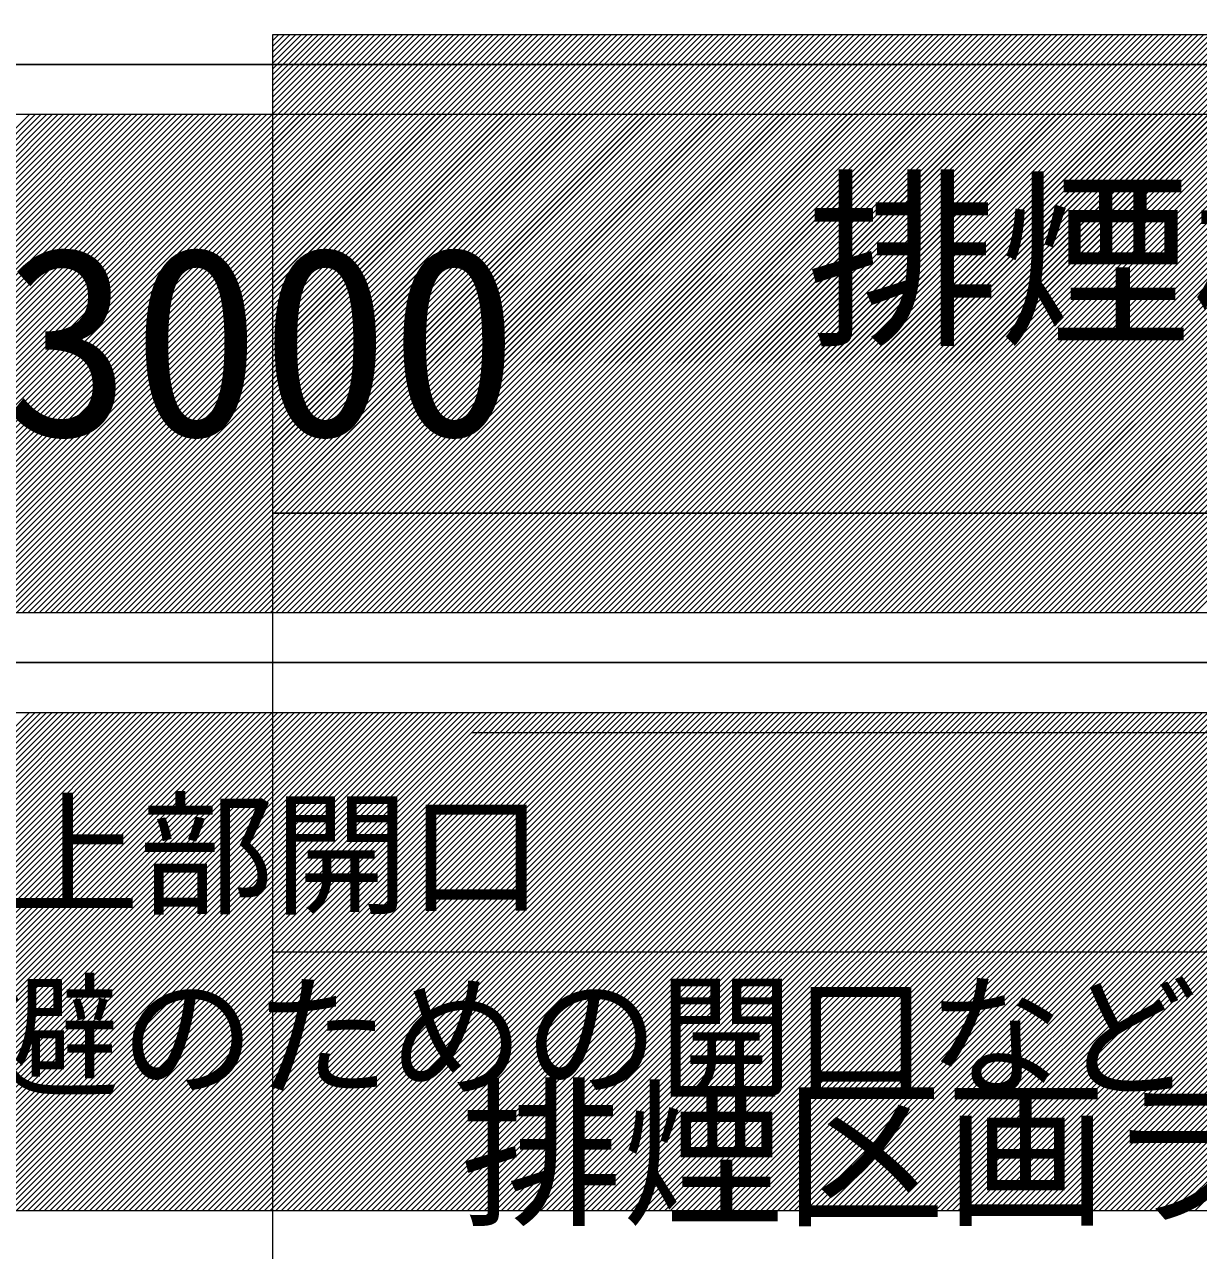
# Model space of a CAD drawing. Units: millimetres at full size, sheet at 1:100. Extents: x 3352 to 127672, y -40372 to 101181.
# Drawn here: x 23019 to 25964, y -27718 to -24644 of the extents above; entities that cross this region are included whole.
import ezdxf
from ezdxf.enums import TextEntityAlignment as Align

# ---------------------------------------------------------------- set-up
doc = ezdxf.new("R2010")
doc.units = ezdxf.units.MM
doc.header["$LTSCALE"] = 100
doc.layers.add('0-0', color=134, linetype='Continuous', lineweight=18)
doc.styles.add('ＭＳ ゴシック', font='')
doc.styles.add('ＭＳ Ｐゴシック', font='')
doc.styles.get('ＭＳ ゴシック').set_extended_font_data('MS Gothic')
doc.styles.get('ＭＳ Ｐゴシック').set_extended_font_data('MS PGothic')

msp = doc.modelspace()

# ---------------------------------------------------------------- linework, layer by layer
at = {"layer": '0-0', "color": 8}
for p, q in [((23642.2, -24669.7), (23643.2, -24668.6)), ((23642.2, -24683.8), (23657.4, -24668.6)), ((23642.2, -24697.9), (23671.5, -24668.6)), ((23642.2, -24712.1), (23685.6, -24668.6)), ((23642.2, -24726.2), (23699.8, -24668.6)), ((23642.2, -24740.4), (23713.9, -24668.6)), ((23642.2, -24754.5), (23728.1, -24668.6)), ((23642.2, -24768.7), (23742.2, -24668.6)), ((23642.2, -24782.8), (23756.4, -24668.6)), ((23642.2, -24796.9), (23770.5, -24668.6)), ((23642.2, -24811.1), (23784.6, -24668.6)), ((23642.2, -24825.2), (23798.8, -24668.6)), ((23642.2, -24839.4), (23812.9, -24668.6)), ((23642.2, -24853.5), (23827.1, -24668.6)), ((23642.2, -24867.6), (23841.2, -24668.6)), ((23642.2, -24881.8), (23855.3, -24668.6)), ((23642.2, -24895.9), (23869.5, -24668.6)), ((23642.2, -24910.1), (23883.6, -24668.6)), ((23642.2, -24924.2), (23897.8, -24668.6)), ((23642.2, -24938.4), (23911.9, -24668.6)), ((23642.2, -24952.5), (23926.1, -24668.6)), ((23642.2, -24966.6), (23940.2, -24668.6)), ((23642.2, -24980.8), (23954.3, -24668.6)), ((23642.2, -24994.9), (23968.5, -24668.6)), ((23642.2, -25009.1), (23982.6, -24668.6)), ((23642.2, -25023.2), (23996.8, -24668.6)), ((23642.2, -25037.4), (24010.9, -24668.6)), ((23642.2, -25051.5), (24025.1, -24668.6)), ((23642.2, -25065.6), (24039.2, -24668.6)), ((23642.2, -25079.8), (24053.3, -24668.6)), ((23642.2, -25093.9), (24067.5, -24668.6)), ((23642.2, -25108.1), (24081.6, -24668.6)), ((23642.2, -25122.2), (24095.8, -24668.6)), ((23642.2, -25136.3), (24109.9, -24668.6)), ((23642.2, -25150.5), (24124, -24668.6)), ((23642.2, -25164.6), (24138.2, -24668.6)), ((23642.2, -25178.8), (24152.3, -24668.6)), ((23642.2, -25192.9), (24166.5, -24668.6)), ((23642.2, -25207.1), (24180.6, -24668.6)), ((23642.2, -25221.2), (24194.8, -24668.6)), ((23642.2, -25235.3), (24208.9, -24668.6)), ((23642.2, -25249.5), (24223, -24668.6)), ((23642.2, -25263.6), (24237.2, -24668.6)), ((23642.2, -25277.8), (24251.3, -24668.6)), ((23642.2, -25291.9), (24265.5, -24668.6)), ((23642.2, -25306.1), (24279.6, -24668.6)), ((23642.2, -25320.2), (24293.8, -24668.6)), ((23642.2, -25334.3), (24307.9, -24668.6)), ((23642.2, -25348.5), (24322, -24668.6)), ((23642.2, -25362.6), (24336.2, -24668.6)), ((23642.2, -25376.8), (24350.3, -24668.6)), ((23642.2, -25390.9), (24364.5, -24668.6)), ((23642.2, -25405), (24378.6, -24668.6)), ((23642.2, -25419.2), (24392.8, -24668.6)), ((23642.2, -25433.3), (24406.9, -24668.6)), ((23642.2, -25447.5), (24421, -24668.6)), ((23642.2, -25461.6), (24435.2, -24668.6)), ((23642.2, -25475.8), (24449.3, -24668.6)), ((23642.2, -25489.9), (24463.5, -24668.6)), ((23642.2, -25504), (24477.6, -24668.6)), ((23642.2, -25518.2), (24491.7, -24668.6)), ((23642.2, -25532.3), (24505.9, -24668.6)), ((23642.2, -25546.5), (24520, -24668.6)), ((23642.2, -25560.6), (24534.2, -24668.6)), ((23642.2, -25574.8), (24548.3, -24668.6)), ((23642.2, -25588.9), (24562.5, -24668.6)), ((23642.2, -25603), (24576.6, -24668.6)), ((23642.2, -25617.2), (24590.7, -24668.6)), ((23642.2, -25631.3), (24604.9, -24668.6)), ((23642.2, -25645.5), (24619, -24668.6)), ((23642.2, -25659.6), (24633.2, -24668.6)), ((23642.2, -25673.7), (24647.3, -24668.6)), ((23642.2, -25687.9), (24661.5, -24668.6)), ((23642.2, -25702), (24675.6, -24668.6)), ((23642.2, -25716.2), (24689.7, -24668.6)), ((23642.2, -25730.3), (24703.9, -24668.6)), ((23642.2, -25744.5), (24718, -24668.6)), ((23642.2, -25758.6), (24732.2, -24668.6)), ((23642.2, -25772.7), (24746.3, -24668.6)), ((23642.2, -25786.9), (24760.4, -24668.6)), ((23642.2, -25801), (24774.6, -24668.6)), ((23642.2, -25815.2), (24788.7, -24668.6)), ((23642.2, -25829.3), (24802.9, -24668.6)), ((23642.2, -25843.5), (24817, -24668.6)), ((23642.2, -25857.6), (24831.2, -24668.6)), ((23645.3, -25868.6), (24845.3, -24668.6)), ((23659.4, -25868.6), (24859.4, -24668.6)), ((23673.6, -25868.6), (24873.6, -24668.6)), ((23687.7, -25868.6), (24887.7, -24668.6)), ((23701.9, -25868.6), (24901.9, -24668.6)), ((23716, -25868.6), (24916, -24668.6)), ((23730.2, -25868.6), (24930.2, -24668.6)), ((23744.3, -25868.6), (24944.3, -24668.6)), ((23758.4, -25868.6), (24958.4, -24668.6)), ((23772.6, -25868.6), (24972.6, -24668.6)), ((23786.7, -25868.6), (24986.7, -24668.6)), ((23800.9, -25868.6), (25000.9, -24668.6)), ((23815, -25868.6), (25015, -24668.6)), ((23829.1, -25868.6), (25029.1, -24668.6)), ((23843.3, -25868.6), (25043.3, -24668.6)), ((23857.4, -25868.6), (25057.4, -24668.6)), ((23871.6, -25868.6), (25071.6, -24668.6)), ((23885.7, -25868.6), (25085.7, -24668.6)), ((23899.9, -25868.6), (25099.9, -24668.6)), ((23914, -25868.6), (25114, -24668.6)), ((23928.1, -25868.6), (25128.1, -24668.6)), ((23942.3, -25868.6), (25142.3, -24668.6)), ((23956.4, -25868.6), (25156.4, -24668.6)), ((23970.6, -25868.6), (25170.6, -24668.6)), ((23984.7, -25868.6), (25184.7, -24668.6)), ((23998.9, -25868.6), (25198.9, -24668.6)), ((24013, -25868.6), (25213, -24668.6)), ((24027.1, -25868.6), (25227.1, -24668.6)), ((24041.3, -25868.6), (25241.3, -24668.6)), ((24055.4, -25868.6), (25255.4, -24668.6)), ((24069.6, -25868.6), (25269.6, -24668.6)), ((24083.7, -25868.6), (25283.7, -24668.6)), ((24097.8, -25868.6), (25297.8, -24668.6)), ((24112, -25868.6), (25312, -24668.6)), ((24126.1, -25868.6), (25326.1, -24668.6)), ((24140.3, -25868.6), (25340.3, -24668.6)), ((24154.4, -25868.6), (25354.4, -24668.6)), ((24168.6, -25868.6), (25368.6, -24668.6)), ((24182.7, -25868.6), (25382.7, -24668.6)), ((24196.8, -25868.6), (25396.8, -24668.6)), ((24211, -25868.6), (25411, -24668.6)), ((24225.1, -25868.6), (25425.1, -24668.6)), ((24239.3, -25868.6), (25439.3, -24668.6)), ((24253.4, -25868.6), (25453.4, -24668.6)), ((24267.6, -25868.6), (25467.6, -24668.6)), ((24281.7, -25868.6), (25481.7, -24668.6)), ((24295.8, -25868.6), (25495.8, -24668.6)), ((24310, -25868.6), (25510, -24668.6)), ((24324.1, -25868.6), (25524.1, -24668.6)), ((24338.3, -25868.6), (25538.3, -24668.6)), ((24352.4, -25868.6), (25552.4, -24668.6)), ((24366.5, -25868.6), (25566.5, -24668.6)), ((24380.7, -25868.6), (25580.7, -24668.6)), ((24394.8, -25868.6), (25594.8, -24668.6)), ((24409, -25868.6), (25609, -24668.6)), ((24423.1, -25868.6), (25623.1, -24668.6)), ((24437.3, -25868.6), (25637.3, -24668.6)), ((24451.4, -25868.6), (25651.4, -24668.6)), ((24465.5, -25868.6), (25665.5, -24668.6)), ((24479.7, -25868.6), (25679.7, -24668.6)), ((24493.8, -25868.6), (25693.8, -24668.6)), ((24508, -25868.6), (25708, -24668.6)), ((24522.1, -25868.6), (25722.1, -24668.6)), ((24536.3, -25868.6), (25736.3, -24668.6)), ((24550.4, -25868.6), (25750.4, -24668.6)), ((24564.5, -25868.6), (25764.5, -24668.6)), ((24578.7, -25868.6), (25778.7, -24668.6)), ((24592.8, -25868.6), (25792.8, -24668.6)), ((24607, -25868.6), (25807, -24668.6)), ((24621.1, -25868.6), (25821.1, -24668.6)), ((24635.2, -25868.6), (25835.2, -24668.6)), ((24649.4, -25868.6), (25849.4, -24668.6)), ((24663.5, -25868.6), (25863.5, -24668.6)), ((24677.7, -25868.6), (25877.7, -24668.6)), ((24691.8, -25868.6), (25891.8, -24668.6)), ((24706, -25868.6), (25906, -24668.6)), ((24720.1, -25868.6), (25920.1, -24668.6)), ((24734.2, -25868.6), (25934.2, -24668.6)), ((24748.4, -25868.6), (25948.4, -24668.6)), ((24762.5, -25868.6), (25962.5, -24668.6)), ((24776.7, -25868.6), (25976.7, -24668.6)), ((24790.8, -25868.6), (25990.8, -24668.6)), ((24805, -25868.6), (26005, -24668.6)), ((24819.1, -25868.6), (26019.1, -24668.6)), ((24833.2, -25868.6), (26033.2, -24668.6)), ((24847.4, -25868.6), (26047.4, -24668.6)), ((24861.5, -25868.6), (26061.5, -24668.6)), ((24875.7, -25868.6), (26075.7, -24668.6)), ((24889.8, -25868.6), (26089.8, -24668.6)), ((24903.9, -25868.6), (26103.9, -24668.6)), ((24918.1, -25868.6), (26118.1, -24668.6)), ((24932.2, -25868.6), (26132.2, -24668.6)), ((24946.4, -25868.6), (26146.4, -24668.6)), ((24960.5, -25868.6), (26160.5, -24668.6)), ((24974.7, -25868.6), (26174.7, -24668.6)), ((24988.8, -25868.6), (26188.8, -24668.6)), ((25002.9, -25868.6), (26202.9, -24668.6)), ((25017.1, -25868.6), (26217.1, -24668.6)), ((25031.2, -25868.6), (26231.2, -24668.6)), ((25045.4, -25868.6), (26245.4, -24668.6)), ((25059.5, -25868.6), (26259.5, -24668.6)), ((25073.7, -25868.6), (26273.7, -24668.6)), ((25087.8, -25868.6), (26287.8, -24668.6)), ((25101.9, -25868.6), (26301.9, -24668.6)), ((25116.1, -25868.6), (26316.1, -24668.6)), ((25130.2, -25868.6), (26330.2, -24668.6)), ((25144.4, -25868.6), (26344.4, -24668.6)), ((25158.5, -25868.6), (26358.5, -24668.6)), ((25172.6, -25868.6), (26372.6, -24668.6)), ((25186.8, -25868.6), (26386.8, -24668.6)), ((25200.9, -25868.6), (26400.9, -24668.6)), ((25215.1, -25868.6), (26415.1, -24668.6)), ((25229.2, -25868.6), (26429.2, -24668.6)), ((25243.4, -25868.6), (26443.4, -24668.6)), ((25257.5, -25868.6), (26457.5, -24668.6)), ((25271.6, -25868.6), (26471.6, -24668.6)), ((25285.8, -25868.6), (26485.8, -24668.6)), ((25299.9, -25868.6), (26499.9, -24668.6)), ((25314.1, -25868.6), (26514.1, -24668.6)), ((25328.2, -25868.6), (26528.2, -24668.6)), ((25342.4, -25868.6), (26542.4, -24668.6)), ((25356.5, -25868.6), (26556.5, -24668.6)), ((25370.6, -25868.6), (26570.6, -24668.6)), ((25384.8, -25868.6), (26584.8, -24668.6)), ((25398.9, -25868.6), (26598.9, -24668.6)), ((25413.1, -25868.6), (26613.1, -24668.6)), ((25427.2, -25868.6), (26627.2, -24668.6)), ((25441.4, -25868.6), (26641.4, -24668.6)), ((25455.5, -25868.6), (26655.5, -24668.6)), ((25469.6, -25868.6), (26669.6, -24668.6)), ((25483.8, -25868.6), (26683.8, -24668.6)), ((25497.9, -25868.6), (26697.9, -24668.6)), ((25512.1, -25868.6), (26712.1, -24668.6)), ((25526.2, -25868.6), (26726.2, -24668.6)), ((25540.3, -25868.6), (26740.3, -24668.6)), ((25554.5, -25868.6), (26754.5, -24668.6)), ((25568.6, -25868.6), (26768.6, -24668.6)), ((25582.8, -25868.6), (26782.8, -24668.6)), ((25596.9, -25868.6), (26796.9, -24668.6)), ((25611.1, -25868.6), (26811.1, -24668.6)), ((25625.2, -25868.6), (26825.2, -24668.6)), ((25639.3, -25868.6), (26839.3, -24668.6)), ((25653.5, -25868.6), (26853.5, -24668.6)), ((25667.6, -25868.6), (26867.6, -24668.6)), ((25681.8, -25868.6), (26881.8, -24668.6)), ((25695.9, -25868.6), (26895.9, -24668.6)), ((25710.1, -25868.6), (26910.1, -24668.6)), ((25724.2, -25868.6), (26924.2, -24668.6)), ((25738.3, -25868.6), (26938.3, -24668.6)), ((25752.5, -25868.6), (26952.5, -24668.6)), ((25766.6, -25868.6), (26966.6, -24668.6)), ((25780.8, -25868.6), (26980.8, -24668.6)), ((25794.9, -25868.6), (26994.9, -24668.6)), ((25809, -25868.6), (27009, -24668.6)), ((25823.2, -25868.6), (27023.2, -24668.6)), ((25837.3, -25868.6), (27037.3, -24668.6)), ((25851.5, -25868.6), (27051.5, -24668.6)), ((25865.6, -25868.6), (27065.6, -24668.6)), ((25879.8, -25868.6), (27079.8, -24668.6)), ((25893.9, -25868.6), (27093.9, -24668.6)), ((25908, -25868.6), (27108, -24668.6)), ((25922.2, -25868.6), (27122.2, -24668.6)), ((25936.3, -25868.6), (27136.3, -24668.6)), ((25950.5, -25868.6), (27150.5, -24668.6))]:
    msp.add_line(p, q, dxfattribs=at)
at = {"layer": '0-0', "color": 2}
for p, q in [((21783.1, -26118.6), (23033.1, -24868.6)), ((21797.2, -26118.6), (23047.2, -24868.6)), ((21811.4, -26118.6), (23061.4, -24868.6)), ((21825.5, -26118.6), (23075.5, -24868.6)), ((21839.7, -26118.6), (23089.7, -24868.6)), ((21853.8, -26118.6), (23103.8, -24868.6)), ((21867.9, -26118.6), (23117.9, -24868.6)), ((21882.1, -26118.6), (23132.1, -24868.6)), ((21896.2, -26118.6), (23146.2, -24868.6)), ((21910.4, -26118.6), (23160.4, -24868.6)), ((21924.5, -26118.6), (23174.5, -24868.6)), ((21938.7, -26118.6), (23188.7, -24868.6)), ((21952.8, -26118.6), (23202.8, -24868.6)), ((21966.9, -26118.6), (23216.9, -24868.6)), ((21981.1, -26118.6), (23231.1, -24868.6)), ((21995.2, -26118.6), (23245.2, -24868.6)), ((22009.4, -26118.6), (23259.4, -24868.6)), ((22023.5, -26118.6), (23273.5, -24868.6)), ((22037.7, -26118.6), (23287.7, -24868.6)), ((22051.8, -26118.6), (23301.8, -24868.6)), ((22065.9, -26118.6), (23315.9, -24868.6)), ((22080.1, -26118.6), (23330.1, -24868.6)), ((22094.2, -26118.6), (23344.2, -24868.6)), ((22108.4, -26118.6), (23358.4, -24868.6)), ((22122.5, -26118.6), (23372.5, -24868.6)), ((22136.6, -26118.6), (23386.6, -24868.6)), ((22150.8, -26118.6), (23400.8, -24868.6)), ((22164.9, -26118.6), (23414.9, -24868.6)), ((22179.1, -26118.6), (23429.1, -24868.6)), ((22193.2, -26118.6), (23443.2, -24868.6)), ((22207.4, -26118.6), (23457.4, -24868.6)), ((22221.5, -26118.6), (23471.5, -24868.6)), ((22235.6, -26118.6), (23485.6, -24868.6)), ((22249.8, -26118.6), (23499.8, -24868.6)), ((22263.9, -26118.6), (23513.9, -24868.6)), ((22278.1, -26118.6), (23528.1, -24868.6)), ((22292.2, -26118.6), (23542.2, -24868.6)), ((22306.4, -26118.6), (23556.4, -24868.6)), ((22320.5, -26118.6), (23570.5, -24868.6)), ((22334.6, -26118.6), (23584.6, -24868.6)), ((22348.8, -26118.6), (23598.8, -24868.6)), ((22362.9, -26118.6), (23612.9, -24868.6)), ((22377.1, -26118.6), (23627.1, -24868.6)), ((22391.2, -26118.6), (23641.2, -24868.6)), ((22405.3, -26118.6), (23655.3, -24868.6)), ((22419.5, -26118.6), (23669.5, -24868.6)), ((22433.6, -26118.6), (23683.6, -24868.6)), ((22447.8, -26118.6), (23697.8, -24868.6)), ((22461.9, -26118.6), (23711.9, -24868.6)), ((22476.1, -26118.6), (23726.1, -24868.6)), ((22490.2, -26118.6), (23740.2, -24868.6)), ((22504.3, -26118.6), (23754.3, -24868.6)), ((22518.5, -26118.6), (23768.5, -24868.6)), ((22532.6, -26118.6), (23782.6, -24868.6)), ((22546.8, -26118.6), (23796.8, -24868.6)), ((22560.9, -26118.6), (23810.9, -24868.6)), ((22575.1, -26118.6), (23825.1, -24868.6)), ((22589.2, -26118.6), (23839.2, -24868.6)), ((22603.3, -26118.6), (23853.3, -24868.6)), ((22617.5, -26118.6), (23867.5, -24868.6)), ((22631.6, -26118.6), (23881.6, -24868.6)), ((22645.8, -26118.6), (23895.8, -24868.6)), ((22659.9, -26118.6), (23909.9, -24868.6)), ((22674, -26118.6), (23924, -24868.6)), ((22688.2, -26118.6), (23938.2, -24868.6)), ((22702.3, -26118.6), (23952.3, -24868.6)), ((22716.5, -26118.6), (23966.5, -24868.6)), ((22730.6, -26118.6), (23980.6, -24868.6)), ((22744.8, -26118.6), (23994.8, -24868.6)), ((22758.9, -26118.6), (24008.9, -24868.6)), ((22773, -26118.6), (24023, -24868.6)), ((22787.2, -26118.6), (24037.2, -24868.6)), ((22801.3, -26118.6), (24051.3, -24868.6)), ((22815.5, -26118.6), (24065.5, -24868.6)), ((22829.6, -26118.6), (24079.6, -24868.6)), ((22843.8, -26118.6), (24093.8, -24868.6)), ((22857.9, -26118.6), (24107.9, -24868.6)), ((22872, -26118.6), (24122, -24868.6)), ((22886.2, -26118.6), (24136.2, -24868.6)), ((22900.3, -26118.6), (24150.3, -24868.6)), ((22914.5, -26118.6), (24164.5, -24868.6)), ((22928.6, -26118.6), (24178.6, -24868.6)), ((22942.8, -26118.6), (24192.8, -24868.6)), ((22956.9, -26118.6), (24206.9, -24868.6)), ((22971, -26118.6), (24221, -24868.6)), ((22985.2, -26118.6), (24235.2, -24868.6)), ((22999.3, -26118.6), (24249.3, -24868.6)), ((23013.5, -26118.6), (24263.5, -24868.6)), ((23027.6, -26118.6), (24277.6, -24868.6)), ((23041.7, -26118.6), (24291.7, -24868.6)), ((23055.9, -26118.6), (24305.9, -24868.6)), ((23070, -26118.6), (24320, -24868.6)), ((23084.2, -26118.6), (24334.2, -24868.6)), ((23098.3, -26118.6), (24348.3, -24868.6)), ((23112.5, -26118.6), (24362.5, -24868.6)), ((23126.6, -26118.6), (24376.6, -24868.6)), ((23140.7, -26118.6), (24390.7, -24868.6)), ((23154.9, -26118.6), (24404.9, -24868.6)), ((23169, -26118.6), (24419, -24868.6)), ((23183.2, -26118.6), (24433.2, -24868.6)), ((23197.3, -26118.6), (24447.3, -24868.6)), ((23211.5, -26118.6), (24461.5, -24868.6)), ((23225.6, -26118.6), (24475.6, -24868.6)), ((23239.7, -26118.6), (24489.7, -24868.6)), ((23253.9, -26118.6), (24503.9, -24868.6)), ((23268, -26118.6), (24518, -24868.6)), ((23282.2, -26118.6), (24532.2, -24868.6)), ((23296.3, -26118.6), (24546.3, -24868.6)), ((23310.4, -26118.6), (24560.4, -24868.6)), ((23324.6, -26118.6), (24574.6, -24868.6)), ((23338.7, -26118.6), (24588.7, -24868.6)), ((23352.9, -26118.6), (24602.9, -24868.6)), ((23367, -26118.6), (24617, -24868.6)), ((23381.2, -26118.6), (24631.2, -24868.6)), ((23395.3, -26118.6), (24645.3, -24868.6)), ((23409.4, -26118.6), (24659.4, -24868.6)), ((23423.6, -26118.6), (24673.6, -24868.6)), ((23437.7, -26118.6), (24687.7, -24868.6)), ((23451.9, -26118.6), (24701.9, -24868.6)), ((23466, -26118.6), (24716, -24868.6)), ((23480.2, -26118.6), (24730.2, -24868.6)), ((23494.3, -26118.6), (24744.3, -24868.6)), ((23508.4, -26118.6), (24758.4, -24868.6)), ((23522.6, -26118.6), (24772.6, -24868.6)), ((23536.7, -26118.6), (24786.7, -24868.6)), ((23550.9, -26118.6), (24800.9, -24868.6)), ((23565, -26118.6), (24815, -24868.6)), ((23579.1, -26118.6), (24829.1, -24868.6)), ((23593.3, -26118.6), (24843.3, -24868.6)), ((23607.4, -26118.6), (24857.4, -24868.6)), ((23621.6, -26118.6), (24871.6, -24868.6)), ((23635.7, -26118.6), (24885.7, -24868.6)), ((23649.9, -26118.6), (24899.9, -24868.6)), ((23664, -26118.6), (24914, -24868.6)), ((23678.1, -26118.6), (24928.1, -24868.6)), ((23692.3, -26118.6), (24942.3, -24868.6)), ((23706.4, -26118.6), (24956.4, -24868.6)), ((23720.6, -26118.6), (24970.6, -24868.6)), ((23734.7, -26118.6), (24984.7, -24868.6)), ((23748.9, -26118.6), (24998.9, -24868.6)), ((23763, -26118.6), (25013, -24868.6)), ((23777.1, -26118.6), (25027.1, -24868.6)), ((23791.3, -26118.6), (25041.3, -24868.6)), ((23805.4, -26118.6), (25055.4, -24868.6)), ((23819.6, -26118.6), (25069.6, -24868.6)), ((23833.7, -26118.6), (25083.7, -24868.6)), ((23847.8, -26118.6), (25097.8, -24868.6)), ((23862, -26118.6), (25112, -24868.6)), ((23876.1, -26118.6), (25126.1, -24868.6)), ((23890.3, -26118.6), (25140.3, -24868.6)), ((23904.4, -26118.6), (25154.4, -24868.6)), ((23918.6, -26118.6), (25168.6, -24868.6)), ((23932.7, -26118.6), (25182.7, -24868.6)), ((23946.8, -26118.6), (25196.8, -24868.6)), ((23961, -26118.6), (25211, -24868.6)), ((23975.1, -26118.6), (25225.1, -24868.6)), ((23989.3, -26118.6), (25239.3, -24868.6)), ((24003.4, -26118.6), (25253.4, -24868.6)), ((24017.6, -26118.6), (25267.6, -24868.6)), ((24031.7, -26118.6), (25281.7, -24868.6)), ((24045.8, -26118.6), (25295.8, -24868.6)), ((24060, -26118.6), (25310, -24868.6)), ((24074.1, -26118.6), (25324.1, -24868.6)), ((24088.3, -26118.6), (25338.3, -24868.6)), ((24102.4, -26118.6), (25352.4, -24868.6)), ((24116.5, -26118.6), (25366.5, -24868.6)), ((24130.7, -26118.6), (25380.7, -24868.6)), ((24144.8, -26118.6), (25394.8, -24868.6)), ((24159, -26118.6), (25409, -24868.6)), ((24173.1, -26118.6), (25423.1, -24868.6)), ((24187.3, -26118.6), (25437.3, -24868.6)), ((24201.4, -26118.6), (25451.4, -24868.6)), ((24215.5, -26118.6), (25465.5, -24868.6)), ((24229.7, -26118.6), (25479.7, -24868.6)), ((24243.8, -26118.6), (25493.8, -24868.6)), ((24258, -26118.6), (25508, -24868.6)), ((24272.1, -26118.6), (25522.1, -24868.6)), ((24286.3, -26118.6), (25536.3, -24868.6)), ((24300.4, -26118.6), (25550.4, -24868.6)), ((24314.5, -26118.6), (25564.5, -24868.6)), ((24328.7, -26118.6), (25578.7, -24868.6)), ((24342.8, -26118.6), (25592.8, -24868.6)), ((24357, -26118.6), (25607, -24868.6)), ((24371.1, -26118.6), (25621.1, -24868.6)), ((24385.2, -26118.6), (25635.2, -24868.6)), ((24399.4, -26118.6), (25649.4, -24868.6)), ((24413.5, -26118.6), (25663.5, -24868.6)), ((24427.7, -26118.6), (25677.7, -24868.6)), ((24441.8, -26118.6), (25691.8, -24868.6)), ((24456, -26118.6), (25706, -24868.6)), ((24470.1, -26118.6), (25720.1, -24868.6)), ((24484.2, -26118.6), (25734.2, -24868.6)), ((24498.4, -26118.6), (25748.4, -24868.6)), ((24512.5, -26118.6), (25762.5, -24868.6)), ((24526.7, -26118.6), (25776.7, -24868.6)), ((24540.8, -26118.6), (25790.8, -24868.6)), ((24555, -26118.6), (25805, -24868.6)), ((24569.1, -26118.6), (25819.1, -24868.6)), ((24583.2, -26118.6), (25833.2, -24868.6)), ((24597.4, -26118.6), (25847.4, -24868.6)), ((24611.5, -26118.6), (25861.5, -24868.6)), ((24625.7, -26118.6), (25875.7, -24868.6)), ((24639.8, -26118.6), (25889.8, -24868.6)), ((24653.9, -26118.6), (25903.9, -24868.6)), ((24668.1, -26118.6), (25918.1, -24868.6)), ((24682.2, -26118.6), (25932.2, -24868.6)), ((24696.4, -26118.6), (25946.4, -24868.6)), ((24710.5, -26118.6), (25960.5, -24868.6)), ((24724.7, -26118.6), (25974.7, -24868.6)), ((24738.8, -26118.6), (25988.8, -24868.6)), ((24752.9, -26118.6), (26002.9, -24868.6)), ((24767.1, -26118.6), (26017.1, -24868.6)), ((24781.2, -26118.6), (26031.2, -24868.6)), ((24795.4, -26118.6), (26045.4, -24868.6)), ((24809.5, -26118.6), (26059.5, -24868.6)), ((24823.7, -26118.6), (26073.7, -24868.6)), ((24837.8, -26118.6), (26087.8, -24868.6)), ((24851.9, -26118.6), (26101.9, -24868.6)), ((24866.1, -26118.6), (26116.1, -24868.6)), ((24880.2, -26118.6), (26130.2, -24868.6)), ((24894.4, -26118.6), (26144.4, -24868.6)), ((24908.5, -26118.6), (26158.5, -24868.6)), ((24922.6, -26118.6), (26172.6, -24868.6)), ((24936.8, -26118.6), (26186.8, -24868.6)), ((24950.9, -26118.6), (26200.9, -24868.6)), ((24965.1, -26118.6), (26215.1, -24868.6)), ((24979.2, -26118.6), (26229.2, -24868.6)), ((24993.4, -26118.6), (26243.4, -24868.6)), ((25007.5, -26118.6), (26257.5, -24868.6)), ((25021.6, -26118.6), (26271.6, -24868.6)), ((25035.8, -26118.6), (26285.8, -24868.6)), ((25049.9, -26118.6), (26299.9, -24868.6)), ((25064.1, -26118.6), (26314.1, -24868.6)), ((25078.2, -26118.6), (26328.2, -24868.6)), ((25092.4, -26118.6), (26342.4, -24868.6)), ((25106.5, -26118.6), (26356.5, -24868.6)), ((25120.6, -26118.6), (26370.6, -24868.6)), ((25134.8, -26118.6), (26384.8, -24868.6)), ((25148.9, -26118.6), (26398.9, -24868.6)), ((25163.1, -26118.6), (26413.1, -24868.6)), ((25177.2, -26118.6), (26427.2, -24868.6)), ((25191.4, -26118.6), (26441.4, -24868.6)), ((25205.5, -26118.6), (26455.5, -24868.6)), ((25219.6, -26118.6), (26469.6, -24868.6)), ((25233.8, -26118.6), (26483.8, -24868.6)), ((25247.9, -26118.6), (26497.9, -24868.6)), ((25262.1, -26118.6), (26512.1, -24868.6)), ((25276.2, -26118.6), (26526.2, -24868.6)), ((25290.3, -26118.6), (26540.3, -24868.6)), ((25304.5, -26118.6), (26554.5, -24868.6)), ((25318.6, -26118.6), (26568.6, -24868.6)), ((25332.8, -26118.6), (26582.8, -24868.6)), ((25346.9, -26118.6), (26596.9, -24868.6)), ((25361.1, -26118.6), (26611.1, -24868.6)), ((25375.2, -26118.6), (26625.2, -24868.6)), ((25389.3, -26118.6), (26639.3, -24868.6)), ((25403.5, -26118.6), (26653.5, -24868.6)), ((25417.6, -26118.6), (26667.6, -24868.6)), ((25431.8, -26118.6), (26681.8, -24868.6)), ((25445.9, -26118.6), (26695.9, -24868.6)), ((25460.1, -26118.6), (26710.1, -24868.6)), ((25474.2, -26118.6), (26724.2, -24868.6)), ((25488.3, -26118.6), (26738.3, -24868.6)), ((25502.5, -26118.6), (26752.5, -24868.6)), ((25516.6, -26118.6), (26766.6, -24868.6)), ((25530.8, -26118.6), (26780.8, -24868.6)), ((25544.9, -26118.6), (26794.9, -24868.6)), ((25559, -26118.6), (26809, -24868.6)), ((25573.2, -26118.6), (26823.2, -24868.6)), ((25587.3, -26118.6), (26837.3, -24868.6)), ((25601.5, -26118.6), (26851.5, -24868.6)), ((25615.6, -26118.6), (26865.6, -24868.6)), ((25629.8, -26118.6), (26879.8, -24868.6)), ((25643.9, -26118.6), (26893.9, -24868.6)), ((25658, -26118.6), (26908, -24868.6)), ((25672.2, -26118.6), (26922.2, -24868.6)), ((25686.3, -26118.6), (26936.3, -24868.6)), ((25700.5, -26118.6), (26950.5, -24868.6)), ((25714.6, -26118.6), (26964.6, -24868.6)), ((25728.8, -26118.6), (26978.8, -24868.6)), ((25742.9, -26118.6), (26992.9, -24868.6)), ((25757, -26118.6), (27007, -24868.6)), ((25771.2, -26118.6), (27021.2, -24868.6)), ((25785.3, -26118.6), (27035.3, -24868.6)), ((25799.5, -26118.6), (27049.5, -24868.6)), ((25813.6, -26118.6), (27063.6, -24868.6)), ((25827.7, -26118.6), (27077.7, -24868.6)), ((25841.9, -26118.6), (27091.9, -24868.6)), ((25856, -26118.6), (27106, -24868.6)), ((25870.2, -26118.6), (27120.2, -24868.6)), ((25884.3, -26118.6), (27134.3, -24868.6)), ((25898.5, -26118.6), (27148.5, -24868.6)), ((25912.6, -26118.6), (27162.6, -24868.6)), ((25926.7, -26118.6), (27176.7, -24868.6)), ((25940.9, -26118.6), (27190.9, -24868.6)), ((25955, -26118.6), (27205, -24868.6))]:
    msp.add_line(p, q, dxfattribs=at)
at = {"layer": '0-0', "color": 4}
for p, q in [((21782.2, -27618.6), (23032.2, -26368.6)), ((21796.3, -27618.6), (23046.3, -26368.6)), ((21810.4, -27618.6), (23060.4, -26368.6)), ((21824.6, -27618.6), (23074.6, -26368.6)), ((21838.7, -27618.6), (23088.7, -26368.6)), ((21852.9, -27618.6), (23102.9, -26368.6)), ((21867, -27618.6), (23117, -26368.6)), ((21881.2, -27618.6), (23131.2, -26368.6)), ((21895.3, -27618.6), (23145.3, -26368.6)), ((21909.4, -27618.6), (23159.4, -26368.6)), ((21923.6, -27618.6), (23173.6, -26368.6)), ((21937.7, -27618.6), (23187.7, -26368.6)), ((21951.9, -27618.6), (23201.9, -26368.6)), ((21966, -27618.6), (23216, -26368.6)), ((21980.2, -27618.6), (23230.2, -26368.6)), ((21994.3, -27618.6), (23244.3, -26368.6)), ((22008.4, -27618.6), (23258.4, -26368.6)), ((22022.6, -27618.6), (23272.6, -26368.6)), ((22036.7, -27618.6), (23286.7, -26368.6)), ((22050.9, -27618.6), (23300.9, -26368.6)), ((22065, -27618.6), (23315, -26368.6)), ((22079.1, -27618.6), (23329.1, -26368.6)), ((22093.3, -27618.6), (23343.3, -26368.6)), ((22107.4, -27618.6), (23357.4, -26368.6)), ((22121.6, -27618.6), (23371.6, -26368.6)), ((22135.7, -27618.6), (23385.7, -26368.6)), ((22149.9, -27618.6), (23399.9, -26368.6)), ((22164, -27618.6), (23414, -26368.6)), ((22178.1, -27618.6), (23428.1, -26368.6)), ((22192.3, -27618.6), (23442.3, -26368.6)), ((22206.4, -27618.6), (23456.4, -26368.6)), ((22220.6, -27618.6), (23470.6, -26368.6)), ((22234.7, -27618.6), (23484.7, -26368.6)), ((22248.9, -27618.6), (23498.9, -26368.6)), ((22263, -27618.6), (23513, -26368.6)), ((22277.1, -27618.6), (23527.1, -26368.6)), ((22291.3, -27618.6), (23541.3, -26368.6)), ((22305.4, -27618.6), (23555.4, -26368.6)), ((22319.6, -27618.6), (23569.6, -26368.6)), ((22333.7, -27618.6), (23583.7, -26368.6)), ((22347.8, -27618.6), (23597.8, -26368.6)), ((22362, -27618.6), (23612, -26368.6)), ((22376.1, -27618.6), (23626.1, -26368.6)), ((22390.3, -27618.6), (23640.3, -26368.6)), ((22404.4, -27618.6), (23654.4, -26368.6)), ((22418.6, -27618.6), (23668.6, -26368.6)), ((22432.7, -27618.6), (23682.7, -26368.6)), ((22446.8, -27618.6), (23696.8, -26368.6)), ((22461, -27618.6), (23711, -26368.6)), ((22475.1, -27618.6), (23725.1, -26368.6)), ((22489.3, -27618.6), (23739.3, -26368.6)), ((22503.4, -27618.6), (23753.4, -26368.6)), ((22517.6, -27618.6), (23767.6, -26368.6)), ((22531.7, -27618.6), (23781.7, -26368.6)), ((22545.8, -27618.6), (23795.8, -26368.6)), ((22560, -27618.6), (23810, -26368.6)), ((22574.1, -27618.6), (23824.1, -26368.6)), ((22588.3, -27618.6), (23838.3, -26368.6)), ((22602.4, -27618.6), (23852.4, -26368.6)), ((22616.5, -27618.6), (23866.5, -26368.6)), ((22630.7, -27618.6), (23880.7, -26368.6)), ((22644.8, -27618.6), (23894.8, -26368.6)), ((22659, -27618.6), (23909, -26368.6)), ((22673.1, -27618.6), (23923.1, -26368.6)), ((22687.3, -27618.6), (23937.3, -26368.6)), ((22701.4, -27618.6), (23951.4, -26368.6)), ((22715.5, -27618.6), (23965.5, -26368.6)), ((22729.7, -27618.6), (23979.7, -26368.6)), ((22743.8, -27618.6), (23993.8, -26368.6)), ((22758, -27618.6), (24008, -26368.6)), ((22772.1, -27618.6), (24022.1, -26368.6)), ((22786.3, -27618.6), (24036.3, -26368.6)), ((22800.4, -27618.6), (24050.4, -26368.6)), ((22814.5, -27618.6), (24064.5, -26368.6)), ((22828.7, -27618.6), (24078.7, -26368.6)), ((22842.8, -27618.6), (24092.8, -26368.6)), ((22857, -27618.6), (24107, -26368.6)), ((22871.1, -27618.6), (24121.1, -26368.6)), ((22885.2, -27618.6), (24135.2, -26368.6)), ((22899.4, -27618.6), (24149.4, -26368.6)), ((22913.5, -27618.6), (24163.5, -26368.6)), ((22927.7, -27618.6), (24177.7, -26368.6)), ((22941.8, -27618.6), (24191.8, -26368.6)), ((22956, -27618.6), (24206, -26368.6)), ((22970.1, -27618.6), (24220.1, -26368.6)), ((22984.2, -27618.6), (24234.2, -26368.6)), ((22998.4, -27618.6), (24248.4, -26368.6)), ((23012.5, -27618.6), (24262.5, -26368.6)), ((23026.7, -27618.6), (24276.7, -26368.6)), ((23040.8, -27618.6), (24290.8, -26368.6)), ((23055, -27618.6), (24305, -26368.6)), ((23069.1, -27618.6), (24319.1, -26368.6)), ((23083.2, -27618.6), (24333.2, -26368.6)), ((23097.4, -27618.6), (24347.4, -26368.6)), ((23111.5, -27618.6), (24361.5, -26368.6)), ((23125.7, -27618.6), (24375.7, -26368.6)), ((23139.8, -27618.6), (24389.8, -26368.6)), ((23153.9, -27618.6), (24403.9, -26368.6)), ((23168.1, -27618.6), (24418.1, -26368.6)), ((23182.2, -27618.6), (24432.2, -26368.6)), ((23196.4, -27618.6), (24446.4, -26368.6)), ((23210.5, -27618.6), (24460.5, -26368.6)), ((23224.7, -27618.6), (24474.7, -26368.6)), ((23238.8, -27618.6), (24488.8, -26368.6)), ((23252.9, -27618.6), (24502.9, -26368.6)), ((23267.1, -27618.6), (24517.1, -26368.6)), ((23281.2, -27618.6), (24531.2, -26368.6)), ((23295.4, -27618.6), (24545.4, -26368.6)), ((23309.5, -27618.6), (24559.5, -26368.6)), ((23323.7, -27618.6), (24573.7, -26368.6)), ((23337.8, -27618.6), (24587.8, -26368.6)), ((23351.9, -27618.6), (24601.9, -26368.6)), ((23366.1, -27618.6), (24616.1, -26368.6)), ((23380.2, -27618.6), (24630.2, -26368.6)), ((23394.4, -27618.6), (24644.4, -26368.6)), ((23408.5, -27618.6), (24658.5, -26368.6)), ((23422.6, -27618.6), (24672.6, -26368.6)), ((23436.8, -27618.6), (24686.8, -26368.6)), ((23450.9, -27618.6), (24700.9, -26368.6)), ((23465.1, -27618.6), (24715.1, -26368.6)), ((23479.2, -27618.6), (24729.2, -26368.6)), ((23493.4, -27618.6), (24743.4, -26368.6)), ((23507.5, -27618.6), (24757.5, -26368.6)), ((23521.6, -27618.6), (24771.6, -26368.6)), ((23535.8, -27618.6), (24785.8, -26368.6)), ((23549.9, -27618.6), (24799.9, -26368.6)), ((23564.1, -27618.6), (24814.1, -26368.6)), ((23578.2, -27618.6), (24828.2, -26368.6)), ((23592.4, -27618.6), (24842.4, -26368.6)), ((23606.5, -27618.6), (24856.5, -26368.6)), ((23620.6, -27618.6), (24870.6, -26368.6)), ((23634.8, -27618.6), (24884.8, -26368.6)), ((23648.9, -27618.6), (24898.9, -26368.6)), ((23663.1, -27618.6), (24913.1, -26368.6)), ((23677.2, -27618.6), (24927.2, -26368.6)), ((23691.4, -27618.6), (24941.4, -26368.6)), ((23705.5, -27618.6), (24955.5, -26368.6)), ((23719.6, -27618.6), (24969.6, -26368.6)), ((23733.8, -27618.6), (24983.8, -26368.6)), ((23747.9, -27618.6), (24997.9, -26368.6)), ((23762.1, -27618.6), (25012.1, -26368.6)), ((23776.2, -27618.6), (25026.2, -26368.6)), ((23790.3, -27618.6), (25040.3, -26368.6)), ((23804.5, -27618.6), (25054.5, -26368.6)), ((23818.6, -27618.6), (25068.6, -26368.6)), ((23832.8, -27618.6), (25082.8, -26368.6)), ((23846.9, -27618.6), (25096.9, -26368.6)), ((23861.1, -27618.6), (25111.1, -26368.6)), ((23875.2, -27618.6), (25125.2, -26368.6)), ((23889.3, -27618.6), (25139.3, -26368.6)), ((23903.5, -27618.6), (25153.5, -26368.6)), ((23917.6, -27618.6), (25167.6, -26368.6)), ((23931.8, -27618.6), (25181.8, -26368.6)), ((23945.9, -27618.6), (25195.9, -26368.6)), ((23960.1, -27618.6), (25210.1, -26368.6)), ((23974.2, -27618.6), (25224.2, -26368.6)), ((23988.3, -27618.6), (25238.3, -26368.6)), ((24002.5, -27618.6), (25252.5, -26368.6)), ((24016.6, -27618.6), (25266.6, -26368.6)), ((24030.8, -27618.6), (25280.8, -26368.6)), ((24044.9, -27618.6), (25294.9, -26368.6)), ((24059, -27618.6), (25309, -26368.6)), ((24073.2, -27618.6), (25323.2, -26368.6)), ((24087.3, -27618.6), (25337.3, -26368.6)), ((24101.5, -27618.6), (25351.5, -26368.6)), ((24115.6, -27618.6), (25365.6, -26368.6)), ((24129.8, -27618.6), (25379.8, -26368.6)), ((24143.9, -27618.6), (25393.9, -26368.6)), ((24158, -27618.6), (25408, -26368.6)), ((24172.2, -27618.6), (25422.2, -26368.6)), ((24186.3, -27618.6), (25436.3, -26368.6)), ((24200.5, -27618.6), (25450.5, -26368.6)), ((24214.6, -27618.6), (25464.6, -26368.6)), ((24228.8, -27618.6), (25478.8, -26368.6)), ((24242.9, -27618.6), (25492.9, -26368.6)), ((24257, -27618.6), (25507, -26368.6)), ((24271.2, -27618.6), (25521.2, -26368.6)), ((24285.3, -27618.6), (25535.3, -26368.6)), ((24299.5, -27618.6), (25549.5, -26368.6)), ((24313.6, -27618.6), (25563.6, -26368.6)), ((24327.7, -27618.6), (25577.7, -26368.6)), ((24341.9, -27618.6), (25591.9, -26368.6)), ((24356, -27618.6), (25606, -26368.6)), ((24370.2, -27618.6), (25620.2, -26368.6)), ((24384.3, -27618.6), (25634.3, -26368.6)), ((24398.5, -27618.6), (25648.5, -26368.6)), ((24412.6, -27618.6), (25662.6, -26368.6)), ((24426.7, -27618.6), (25676.7, -26368.6)), ((24440.9, -27618.6), (25690.9, -26368.6)), ((24455, -27618.6), (25705, -26368.6)), ((24469.2, -27618.6), (25719.2, -26368.6)), ((24483.3, -27618.6), (25733.3, -26368.6)), ((24497.5, -27618.6), (25747.5, -26368.6)), ((24511.6, -27618.6), (25761.6, -26368.6)), ((24525.7, -27618.6), (25775.7, -26368.6)), ((24539.9, -27618.6), (25789.9, -26368.6)), ((24554, -27618.6), (25804, -26368.6)), ((24568.2, -27618.6), (25818.2, -26368.6)), ((24582.3, -27618.6), (25832.3, -26368.6)), ((24596.4, -27618.6), (25846.4, -26368.6)), ((24610.6, -27618.6), (25860.6, -26368.6)), ((24624.7, -27618.6), (25874.7, -26368.6)), ((24638.9, -27618.6), (25888.9, -26368.6)), ((24653, -27618.6), (25903, -26368.6)), ((24667.2, -27618.6), (25917.2, -26368.6)), ((24681.3, -27618.6), (25931.3, -26368.6)), ((24695.4, -27618.6), (25945.4, -26368.6)), ((24709.6, -27618.6), (25959.6, -26368.6)), ((24723.7, -27618.6), (25973.7, -26368.6)), ((24737.9, -27618.6), (25987.9, -26368.6)), ((24752, -27618.6), (26002, -26368.6)), ((24766.2, -27618.6), (26016.2, -26368.6)), ((24780.3, -27618.6), (26030.3, -26368.6)), ((24794.4, -27618.6), (26044.4, -26368.6)), ((24808.6, -27618.6), (26058.6, -26368.6)), ((24822.7, -27618.6), (26072.7, -26368.6)), ((24836.9, -27618.6), (26086.9, -26368.6)), ((24851, -27618.6), (26101, -26368.6)), ((24865.1, -27618.6), (26115.1, -26368.6)), ((24879.3, -27618.6), (26129.3, -26368.6)), ((24893.4, -27618.6), (26143.4, -26368.6)), ((24907.6, -27618.6), (26157.6, -26368.6)), ((24921.7, -27618.6), (26171.7, -26368.6)), ((24935.9, -27618.6), (26185.9, -26368.6)), ((24950, -27618.6), (26200, -26368.6)), ((24964.1, -27618.6), (26214.1, -26368.6)), ((24978.3, -27618.6), (26228.3, -26368.6)), ((24992.4, -27618.6), (26242.4, -26368.6)), ((25006.6, -27618.6), (26256.6, -26368.6)), ((25020.7, -27618.6), (26270.7, -26368.6)), ((25034.9, -27618.6), (26284.9, -26368.6)), ((25049, -27618.6), (26299, -26368.6)), ((25063.1, -27618.6), (26313.1, -26368.6)), ((25077.3, -27618.6), (26327.3, -26368.6)), ((25091.4, -27618.6), (26341.4, -26368.6)), ((25105.6, -27618.6), (26355.6, -26368.6)), ((25119.7, -27618.6), (26369.7, -26368.6)), ((25133.8, -27618.6), (26383.8, -26368.6)), ((25148, -27618.6), (26398, -26368.6)), ((25162.1, -27618.6), (26412.1, -26368.6)), ((25176.3, -27618.6), (26426.3, -26368.6)), ((25190.4, -27618.6), (26440.4, -26368.6)), ((25204.6, -27618.6), (26454.6, -26368.6)), ((25218.7, -27618.6), (26468.7, -26368.6)), ((25232.8, -27618.6), (26482.8, -26368.6)), ((25247, -27618.6), (26497, -26368.6)), ((25261.1, -27618.6), (26511.1, -26368.6)), ((25275.3, -27618.6), (26525.3, -26368.6)), ((25289.4, -27618.6), (26539.4, -26368.6)), ((25303.6, -27618.6), (26553.6, -26368.6)), ((25317.7, -27618.6), (26567.7, -26368.6)), ((25331.8, -27618.6), (26581.8, -26368.6)), ((25346, -27618.6), (26596, -26368.6)), ((25360.1, -27618.6), (26610.1, -26368.6)), ((25374.3, -27618.6), (26624.3, -26368.6)), ((25388.4, -27618.6), (26638.4, -26368.6)), ((25402.5, -27618.6), (26652.5, -26368.6)), ((25416.7, -27618.6), (26666.7, -26368.6)), ((25430.8, -27618.6), (26680.8, -26368.6)), ((25445, -27618.6), (26695, -26368.6)), ((25459.1, -27618.6), (26709.1, -26368.6)), ((25473.3, -27618.6), (26723.3, -26368.6)), ((25487.4, -27618.6), (26737.4, -26368.6)), ((25501.5, -27618.6), (26751.5, -26368.6)), ((25515.7, -27618.6), (26765.7, -26368.6)), ((25529.8, -27618.6), (26779.8, -26368.6)), ((25544, -27618.6), (26794, -26368.6)), ((25558.1, -27618.6), (26808.1, -26368.6)), ((25572.3, -27618.6), (26822.3, -26368.6)), ((25586.4, -27618.6), (26836.4, -26368.6)), ((25600.5, -27618.6), (26850.5, -26368.6)), ((25614.7, -27618.6), (26864.7, -26368.6)), ((25628.8, -27618.6), (26878.8, -26368.6)), ((25643, -27618.6), (26893, -26368.6)), ((25657.1, -27618.6), (26907.1, -26368.6)), ((25671.2, -27618.6), (26921.2, -26368.6)), ((25685.4, -27618.6), (26935.4, -26368.6)), ((25699.5, -27618.6), (26949.5, -26368.6)), ((25713.7, -27618.6), (26963.7, -26368.6)), ((25727.8, -27618.6), (26977.8, -26368.6)), ((25742, -27618.6), (26992, -26368.6)), ((25756.1, -27618.6), (27006.1, -26368.6)), ((25770.2, -27618.6), (27020.2, -26368.6)), ((25784.4, -27618.6), (27034.4, -26368.6)), ((25798.5, -27618.6), (27048.5, -26368.6)), ((25812.7, -27618.6), (27062.7, -26368.6)), ((25826.8, -27618.6), (27076.8, -26368.6)), ((25841, -27618.6), (27091, -26368.6)), ((25855.1, -27618.6), (27105.1, -26368.6)), ((25869.2, -27618.6), (27119.2, -26368.6)), ((25883.4, -27618.6), (27133.4, -26368.6)), ((25897.5, -27618.6), (27147.5, -26368.6)), ((25911.7, -27618.6), (27161.7, -26368.6)), ((25925.8, -27618.6), (27175.8, -26368.6)), ((25939.9, -27618.6), (27189.9, -26368.6)), ((25954.1, -27618.6), (27204.1, -26368.6))]:
    msp.add_line(p, q, dxfattribs=at)
at = {"layer": '0-0', "color": 3}
msp.add_line((24142.2, -26418.6), (31142.2, -26418.6), dxfattribs=at)
at = {"layer": '0-0'}
msp.add_line((23642.2, -26968.6), (31642.2, -26968.6), dxfattribs=at)
for points in [[(18699, -23243.6), (28699, -23243.6), (28699, -24743.6), (18699, -24743.6)], [(23642.2, -24668.6), (31642.2, -24668.6), (31642.2, -25868.6), (23642.2, -25868.6)], [(18699, -24743.6), (28699, -24743.6), (28699, -26243.6), (18699, -26243.6)], [(23642.2, -25868.6), (31642.2, -25868.6), (31642.2, -28068.6), (23642.2, -28068.6)], [(18699, -26243.6), (28699, -26243.6), (28699, -29243.6), (18699, -29243.6)], [(19324, -26368.6), (28074, -26368.6), (28074, -27618.6), (19324, -27618.6)]]:
    msp.add_lwpolyline(points, close=True, dxfattribs=at)
at = {"layer": '0-0', "color": 1}
msp.add_lwpolyline([(19324, -24868.6), (28074, -24868.6), (28074, -26118.6), (19324, -26118.6)], close=True, dxfattribs=at)

# ---------------------------------------------------------------- texts
at = {"layer": '0-0', "color": 7, "style": 'ＭＳ Ｐゴシック'}
msp.add_text('排煙検討図\u3000凡例', height=353.6, dxfattribs=at).set_placement((24980.9, -25517.9), align=Align.BOTTOM_LEFT)
at = {"layer": '0-0', "style": 'ＭＳ ゴシック'}
for s, height, p in [('H3000', 475.2, (22642.2, -25817.8)), ('壁上部開口', 247.5, (22632.4, -26922.4)), ('排煙開口・設備干渉回避のための開口など', 247.5, (19546.3, -27379.3)), ('排煙区画ライン※ｼｬｯﾀｰﾗｲﾝ含む', 297, (24113.4, -27713.4))]:
    msp.add_text(s, height=height, dxfattribs=at).set_placement(p, align=Align.BOTTOM_LEFT)

doc.saveas('drawing.dxf')
